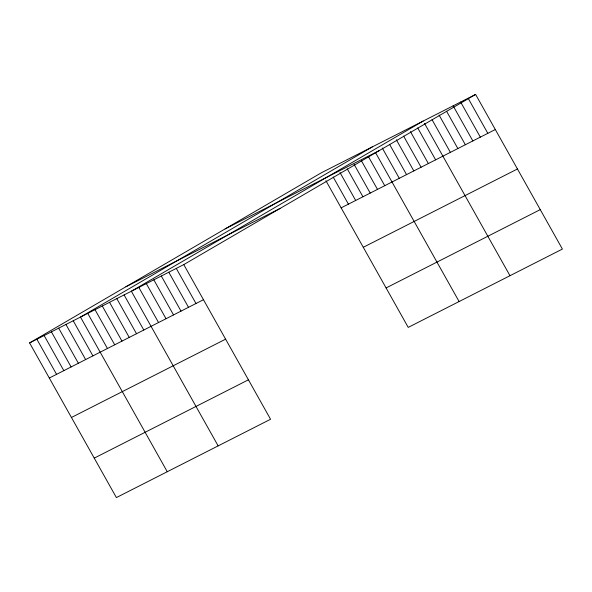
<?xml version="1.0" encoding="UTF-8"?>
<svg xmlns="http://www.w3.org/2000/svg" width="592" height="592" viewBox="0 0 592 592"><rect width="100%" height="100%" fill="white"/><g stroke="black" fill="none" stroke-linecap="round" stroke-linejoin="round"><path stroke-width="0.89" d="M29.6 342.923L183.772 264.609L270.559 419.262L116.387 497.576L29.6 342.923L321.441 172.738L475.613 94.424L562.4 249.077L408.228 327.391L325.918 180.715M372.316 146.897L80.475 317.075L167.262 471.728M423.191 121.049L131.357 291.234L218.145 445.887M183.772 264.609L475.613 94.424M225.13 228.897L379.309 150.583M125.904 286.765L280.083 208.443M341.14 207.844L495.312 129.53M49.299 378.029L203.47 299.707M363.273 247.293L517.452 168.979M71.44 417.478L225.611 339.164M386.088 287.941L540.259 209.627M94.246 458.127L248.425 379.812M468.124 98.228L487.823 133.333M460.635 102.031L480.334 137.137M453.146 105.835L472.845 140.94M446.553 111.237L465.356 144.744M439.064 115.04L457.868 148.548M432.027 119.643L450.379 152.351M424.538 123.447L509.978 275.702M417.715 127.939L435.623 159.847M410.448 131.624L428.356 163.54M403.626 136.116L421.09 167.233M396.359 139.808L413.823 170.925M389.536 144.3L406.549 174.618M382.269 147.993L399.282 178.31M375.446 152.477L459.103 301.55M368.631 156.969L384.748 185.696M361.364 160.661L377.481 189.381M354.09 164.354L370.207 193.073M347.275 168.846L362.94 196.766M340 172.538L355.674 200.459M333.185 177.023L348.407 204.151M176.283 268.413L195.989 303.511M168.794 272.216L188.5 307.322M161.313 276.02L181.011 311.126M153.824 279.824L173.523 314.929M146.335 283.627L166.034 318.733M138.846 287.431L158.545 322.536M124.091 294.927L143.789 330.033M116.816 298.62L136.515 333.725M109.55 302.312L129.248 337.41M102.283 306.005L121.982 341.103M95.016 309.69L114.715 344.796M87.749 313.383L107.448 348.488M73.208 320.768L92.907 355.873M65.941 324.46L85.64 359.566M58.675 328.153L78.373 363.259M51.408 331.846L71.107 366.951M44.134 335.538L63.832 370.644M36.867 339.231L56.566 374.336"/></g></svg>
